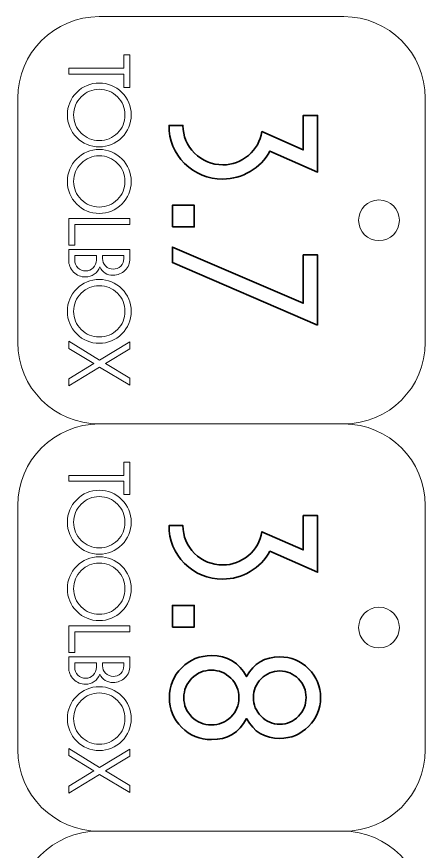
# Model space of a CAD drawing. Header units: inches. Extents: x 269 to 1026, y -294 to 278.
# Drawn here: x 471.4 to 521.5, y 175.3 to 277.8 of the extents above; entities that cross this region are included whole.
import ezdxf

# ---------------------------------------------------------------- set-up
doc = ezdxf.new("R2010")
doc.units = ezdxf.units.IN
doc.header["$MEASUREMENT"] = 0
doc.layers.add('Default', color=7, linetype='Continuous')
doc.layers.add('Livello 3', color=7, linetype='Continuous')

# ---------------------------------------------------------------- blocks, each defined once
blk = doc.blocks.new('block 43')
at = {"layer": 'Livello 3', "color": 7, "lineweight": 35}
for points in [[(490.48, 251.97), (490.48, 254.62), (493.15, 254.62), (493.15, 251.97), (490.48, 251.97)], [(508.29, 239.91), (490.48, 247.58), (490.48, 249.5), (506.52, 242.59), (506.52, 248.54), (508.29, 248.54), (508.29, 239.91)]]:
    blk.add_lwpolyline(points, dxfattribs=at)
blk.add_open_spline([(496.66, 257.85), (494.83, 257.85), (493.27, 258.49), (491.98, 259.77), (490.7, 261.05), (490.06, 262.6), (490.06, 264.42), (490.06, 264.42), (491.77, 264.42), (491.77, 264.42), (491.77, 263.1), (492.25, 261.96), (493.2, 261.01), (494.16, 260.06), (495.31, 259.59), (496.66, 259.59), (497.84, 259.59), (498.89, 259.98), (499.81, 260.75), (500.73, 261.53), (501.27, 262.5), (501.45, 263.67), (501.45, 263.67), (506.52, 261.43), (506.52, 261.43), (506.52, 261.43), (506.52, 265.65), (506.52, 265.65), (506.52, 265.65), (508.29, 265.65), (508.29, 265.65), (508.29, 265.65), (508.29, 258.69), (508.29, 258.69), (508.29, 258.69), (502.43, 261.27), (502.43, 261.27), (501.86, 260.22), (501.06, 259.38), (500.02, 258.77), (498.98, 258.15), (497.86, 257.85), (496.66, 257.85)], degree=3, knots=[0, 0, 0, 0, 1, 1, 1, 2, 2, 2, 3, 3, 3, 4, 4, 4, 5, 5, 5, 6, 6, 6, 7, 7, 7, 8, 8, 8, 9, 9, 9, 10, 10, 10, 11, 11, 11, 12, 12, 12, 13, 13, 13, 14, 14, 14, 14], dxfattribs=at)
blk = doc.blocks.new('block 42')
at = {"layer": 'Livello 3'}
blk.add_blockref('block 43', (0, 0), dxfattribs=at)
blk = doc.blocks.new('block 45')
at = {"layer": 'Livello 3', "color": 7, "lineweight": 35}
blk.add_lwpolyline([(490.48, 202.85), (490.48, 205.51), (493.15, 205.51), (493.15, 202.85), (490.48, 202.85)], dxfattribs=at)
for points, knots in [([(496.66, 208.73), (494.83, 208.73), (493.27, 209.37), (491.98, 210.65), (490.7, 211.94), (490.06, 213.49), (490.06, 215.31), (490.06, 215.31), (491.77, 215.31), (491.77, 215.31), (491.77, 213.98), (492.25, 212.84), (493.2, 211.89), (494.16, 210.95), (495.31, 210.47), (496.66, 210.47), (497.84, 210.47), (498.89, 210.86), (499.81, 211.63), (500.73, 212.41), (501.27, 213.38), (501.45, 214.55), (501.45, 214.55), (506.52, 212.32), (506.52, 212.32), (506.52, 212.32), (506.52, 216.53), (506.52, 216.53), (506.52, 216.53), (508.29, 216.53), (508.29, 216.53), (508.29, 216.53), (508.29, 209.58), (508.29, 209.58), (508.29, 209.58), (502.43, 212.16), (502.43, 212.16), (501.86, 211.1), (501.06, 210.27), (500.02, 209.65), (498.98, 209.04), (497.86, 208.73), (496.66, 208.73)], [0, 0, 0, 0, 1, 1, 1, 2, 2, 2, 3, 3, 3, 4, 4, 4, 5, 5, 5, 6, 6, 6, 7, 7, 7, 8, 8, 8, 9, 9, 9, 10, 10, 10, 11, 11, 11, 12, 12, 12, 13, 13, 13, 14, 14, 14, 14]), ([(495.26, 189.02), (493.84, 189.02), (492.62, 189.53), (491.62, 190.53), (490.61, 191.54), (490.11, 192.75), (490.11, 194.17), (490.11, 195.61), (490.61, 196.83), (491.62, 197.84), (492.62, 198.84), (493.84, 199.34), (495.26, 199.34), (497.22, 199.34), (498.66, 198.49), (499.57, 196.77), (500.46, 198.38), (501.82, 199.19), (503.66, 199.19), (505.03, 199.19), (506.2, 198.7), (507.18, 197.72), (508.16, 196.74), (508.65, 195.56), (508.65, 194.17), (508.65, 192.8), (508.16, 191.63), (507.18, 190.65), (506.2, 189.67), (505.03, 189.18), (503.66, 189.18), (501.82, 189.18), (500.46, 189.98), (499.57, 191.6), (498.66, 189.88), (497.22, 189.02), (495.26, 189.02)], [0, 0, 0, 0, 1, 1, 1, 2, 2, 2, 3, 3, 3, 4, 4, 4, 5, 5, 5, 6, 6, 6, 7, 7, 7, 8, 8, 8, 9, 9, 9, 10, 10, 10, 11, 11, 11, 12, 12, 12, 12]), ([(495.25, 190.82), (496.19, 190.82), (496.99, 191.15), (497.65, 191.8), (498.31, 192.46), (498.64, 193.25), (498.64, 194.17), (498.64, 195.11), (498.31, 195.9), (497.65, 196.56), (496.99, 197.22), (496.19, 197.55), (495.25, 197.55), (494.32, 197.55), (493.53, 197.22), (492.87, 196.56), (492.21, 195.9), (491.88, 195.11), (491.88, 194.17), (491.88, 193.25), (492.21, 192.46), (492.87, 191.8), (493.53, 191.15), (494.32, 190.82), (495.25, 190.82)], [0, 0, 0, 0, 1, 1, 1, 2, 2, 2, 3, 3, 3, 4, 4, 4, 5, 5, 5, 6, 6, 6, 7, 7, 7, 8, 8, 8, 8]), ([(503.66, 190.92), (504.54, 190.92), (505.3, 191.24), (505.93, 191.89), (506.56, 192.53), (506.88, 193.3), (506.88, 194.18), (506.88, 195.09), (506.56, 195.86), (505.93, 196.49), (505.3, 197.13), (504.54, 197.45), (503.66, 197.45), (502.76, 197.45), (501.99, 197.13), (501.36, 196.49), (500.72, 195.86), (500.41, 195.09), (500.41, 194.18), (500.41, 193.3), (500.72, 192.53), (501.36, 191.89), (501.99, 191.24), (502.76, 190.92), (503.66, 190.92)], [0, 0, 0, 0, 1, 1, 1, 2, 2, 2, 3, 3, 3, 4, 4, 4, 5, 5, 5, 6, 6, 6, 7, 7, 7, 8, 8, 8, 8])]:
    blk.add_open_spline(points, degree=3, knots=knots, dxfattribs=at)
blk = doc.blocks.new('block 44')
at = {"layer": 'Livello 3'}
blk.add_blockref('block 45', (0, 0), dxfattribs=at)
blk = doc.blocks.new('block 238')
at = {"layer": 'Default', "color": 240, "lineweight": 9}
blk.add_open_spline([(471.5, 267.78), (471.5, 267.78), (471.5, 237.78), (471.5, 237.78), (471.5, 232.25), (475.98, 227.78), (481.5, 227.78), (481.5, 227.78), (511.5, 227.78), (511.5, 227.78), (517.02, 227.78), (521.5, 232.25), (521.5, 237.78), (521.5, 237.78), (521.5, 267.78), (521.5, 267.78), (521.5, 273.3), (517.02, 277.78), (511.5, 277.78), (511.5, 277.78), (481.5, 277.78), (481.5, 277.78), (475.98, 277.78), (471.5, 273.3), (471.5, 267.78)], degree=3, knots=[0, 0, 0, 0, 1, 1, 1, 2, 2, 2, 3, 3, 3, 4, 4, 4, 5, 5, 5, 6, 6, 6, 7, 7, 7, 8, 8, 8, 8], dxfattribs=at)
blk = doc.blocks.new('block 239')
at = {"layer": 'Default', "color": 240, "lineweight": 9}
blk.add_open_spline([(515.82, 255.28), (517.2, 255.28), (518.32, 254.16), (518.32, 252.78), (518.32, 251.4), (517.2, 250.28), (515.82, 250.28), (514.44, 250.28), (513.32, 251.4), (513.32, 252.78), (513.32, 254.16), (514.44, 255.28), (515.82, 255.28)], degree=3, knots=[0, 0, 0, 0, 1, 1, 1, 2, 2, 2, 3, 3, 3, 4, 4, 4, 4], dxfattribs=at)
blk = doc.blocks.new('block 240')
at = {"layer": 'Default', "color": 7, "lineweight": 5}
blk.add_lwpolyline([(484.52, 269.1), (484.52, 270.74), (477.75, 270.74), (477.75, 271.47), (484.52, 271.47), (484.52, 273.1), (485.27, 273.1), (485.27, 269.1), (484.52, 269.1)], dxfattribs=at)
blk = doc.blocks.new('block 241')
at = {"layer": 'Default', "color": 7, "lineweight": 5}
blk.add_open_spline([(481.5, 261.79), (480.43, 261.79), (479.5, 262.18), (478.74, 262.94), (477.97, 263.71), (477.59, 264.63), (477.59, 265.72), (477.59, 266.8), (477.97, 267.72), (478.74, 268.48), (479.5, 269.25), (480.43, 269.63), (481.5, 269.63), (482.59, 269.63), (483.51, 269.25), (484.28, 268.48), (485.04, 267.72), (485.42, 266.8), (485.42, 265.72), (485.42, 264.63), (485.04, 263.71), (484.28, 262.94), (483.51, 262.18), (482.59, 261.79), (481.5, 261.79)], degree=3, knots=[0, 0, 0, 0, 1, 1, 1, 2, 2, 2, 3, 3, 3, 4, 4, 4, 5, 5, 5, 6, 6, 6, 7, 7, 7, 8, 8, 8, 8], dxfattribs=at)
blk = doc.blocks.new('block 242')
at = {"layer": 'Default', "color": 7, "lineweight": 5}
blk.add_open_spline([(481.5, 262.57), (482.37, 262.57), (483.12, 262.88), (483.73, 263.49), (484.35, 264.1), (484.65, 264.84), (484.65, 265.72), (484.65, 266.58), (484.35, 267.32), (483.73, 267.94), (483.12, 268.55), (482.37, 268.86), (481.5, 268.86), (480.64, 268.86), (479.9, 268.55), (479.28, 267.94), (478.67, 267.32), (478.36, 266.58), (478.36, 265.72), (478.36, 264.84), (478.67, 264.1), (479.28, 263.49), (479.9, 262.88), (480.64, 262.57), (481.5, 262.57)], degree=3, knots=[0, 0, 0, 0, 1, 1, 1, 2, 2, 2, 3, 3, 3, 4, 4, 4, 5, 5, 5, 6, 6, 6, 7, 7, 7, 8, 8, 8, 8], dxfattribs=at)
blk = doc.blocks.new('block 243')
at = {"layer": 'Default', "color": 7, "lineweight": 5}
blk.add_open_spline([(481.5, 253.63), (480.43, 253.63), (479.5, 254.02), (478.74, 254.78), (477.97, 255.55), (477.59, 256.47), (477.59, 257.55), (477.59, 258.64), (477.97, 259.56), (478.74, 260.32), (479.5, 261.08), (480.43, 261.47), (481.5, 261.47), (482.59, 261.47), (483.51, 261.08), (484.28, 260.32), (485.04, 259.56), (485.42, 258.64), (485.42, 257.55), (485.42, 256.47), (485.04, 255.55), (484.28, 254.78), (483.51, 254.02), (482.59, 253.63), (481.5, 253.63)], degree=3, knots=[0, 0, 0, 0, 1, 1, 1, 2, 2, 2, 3, 3, 3, 4, 4, 4, 5, 5, 5, 6, 6, 6, 7, 7, 7, 8, 8, 8, 8], dxfattribs=at)
blk = doc.blocks.new('block 244')
at = {"layer": 'Default', "color": 7, "lineweight": 5}
blk.add_open_spline([(481.5, 254.41), (482.37, 254.41), (483.12, 254.72), (483.73, 255.33), (484.35, 255.94), (484.65, 256.68), (484.65, 257.55), (484.65, 258.42), (484.35, 259.16), (483.73, 259.77), (483.12, 260.39), (482.37, 260.7), (481.5, 260.7), (480.64, 260.7), (479.9, 260.39), (479.28, 259.77), (478.67, 259.16), (478.36, 258.42), (478.36, 257.55), (478.36, 256.68), (478.67, 255.94), (479.28, 255.33), (479.9, 254.72), (480.64, 254.41), (481.5, 254.41)], degree=3, knots=[0, 0, 0, 0, 1, 1, 1, 2, 2, 2, 3, 3, 3, 4, 4, 4, 5, 5, 5, 6, 6, 6, 7, 7, 7, 8, 8, 8, 8], dxfattribs=at)
blk = doc.blocks.new('block 245')
at = {"layer": 'Default', "color": 7, "lineweight": 5}
blk.add_lwpolyline([(477.75, 249.74), (477.75, 253.01), (485.27, 253.01), (485.27, 252.27), (478.49, 252.27), (478.49, 249.74), (477.75, 249.74)], dxfattribs=at)
blk = doc.blocks.new('block 246')
at = {"layer": 'Default', "color": 7, "lineweight": 5}
blk.add_open_spline([(479.82, 245.82), (479.25, 245.82), (478.76, 246.03), (478.35, 246.43), (477.95, 246.84), (477.75, 247.33), (477.75, 247.9), (477.75, 247.9), (477.75, 249.2), (477.75, 249.2), (477.75, 249.2), (485.27, 249.2), (485.27, 249.2), (485.27, 249.2), (485.27, 248.08), (485.27, 248.08), (485.27, 247.51), (485.07, 247.03), (484.67, 246.64), (484.26, 246.24), (483.78, 246.04), (483.2, 246.04), (482.45, 246.04), (481.9, 246.38), (481.57, 247.06), (481.43, 246.68), (481.2, 246.38), (480.89, 246.16), (480.58, 245.93), (480.22, 245.82), (479.82, 245.82)], degree=3, knots=[0, 0, 0, 0, 1, 1, 1, 2, 2, 2, 3, 3, 3, 4, 4, 4, 5, 5, 5, 6, 6, 6, 7, 7, 7, 8, 8, 8, 9, 9, 9, 10, 10, 10, 10], dxfattribs=at)
blk = doc.blocks.new('block 247')
at = {"layer": 'Default', "color": 7, "lineweight": 5}
blk.add_open_spline([(483.2, 246.78), (483.56, 246.78), (483.87, 246.91), (484.13, 247.16), (484.39, 247.42), (484.52, 247.72), (484.52, 248.08), (484.52, 248.08), (484.52, 248.46), (484.52, 248.46), (484.52, 248.46), (481.9, 248.46), (481.9, 248.46), (481.9, 248.46), (481.9, 248.1), (481.9, 248.1), (481.9, 247.74), (482.03, 247.43), (482.28, 247.17), (482.54, 246.91), (482.85, 246.78), (483.2, 246.78)], degree=3, knots=[0, 0, 0, 0, 1, 1, 1, 2, 2, 2, 3, 3, 3, 4, 4, 4, 5, 5, 5, 6, 6, 6, 7, 7, 7, 7], dxfattribs=at)
blk = doc.blocks.new('block 248')
at = {"layer": 'Default', "color": 7, "lineweight": 5}
blk.add_open_spline([(479.82, 246.56), (480.19, 246.56), (480.5, 246.69), (480.76, 246.95), (481.02, 247.22), (481.15, 247.53), (481.15, 247.9), (481.15, 247.9), (481.15, 248.46), (481.15, 248.46), (481.15, 248.46), (478.49, 248.46), (478.49, 248.46), (478.49, 248.46), (478.49, 247.9), (478.49, 247.9), (478.49, 247.53), (478.62, 247.22), (478.88, 246.95), (479.14, 246.69), (479.45, 246.56), (479.82, 246.56)], degree=3, knots=[0, 0, 0, 0, 1, 1, 1, 2, 2, 2, 3, 3, 3, 4, 4, 4, 5, 5, 5, 6, 6, 6, 7, 7, 7, 7], dxfattribs=at)
blk = doc.blocks.new('block 249')
at = {"layer": 'Default', "color": 7, "lineweight": 5}
blk.add_open_spline([(481.5, 237.68), (480.43, 237.68), (479.5, 238.07), (478.74, 238.83), (477.97, 239.6), (477.59, 240.52), (477.59, 241.6), (477.59, 242.69), (477.97, 243.61), (478.74, 244.37), (479.5, 245.13), (480.43, 245.52), (481.5, 245.52), (482.59, 245.52), (483.51, 245.13), (484.28, 244.37), (485.04, 243.61), (485.42, 242.69), (485.42, 241.6), (485.42, 240.52), (485.04, 239.6), (484.28, 238.83), (483.51, 238.07), (482.59, 237.68), (481.5, 237.68)], degree=3, knots=[0, 0, 0, 0, 1, 1, 1, 2, 2, 2, 3, 3, 3, 4, 4, 4, 5, 5, 5, 6, 6, 6, 7, 7, 7, 8, 8, 8, 8], dxfattribs=at)
blk = doc.blocks.new('block 250')
at = {"layer": 'Default', "color": 7, "lineweight": 5}
blk.add_open_spline([(481.5, 238.46), (482.37, 238.46), (483.12, 238.77), (483.73, 239.38), (484.35, 239.99), (484.65, 240.73), (484.65, 241.6), (484.65, 242.47), (484.35, 243.21), (483.73, 243.82), (483.12, 244.44), (482.37, 244.75), (481.5, 244.75), (480.64, 244.75), (479.9, 244.44), (479.28, 243.82), (478.67, 243.21), (478.36, 242.47), (478.36, 241.6), (478.36, 240.73), (478.67, 239.99), (479.28, 239.38), (479.9, 238.77), (480.64, 238.46), (481.5, 238.46)], degree=3, knots=[0, 0, 0, 0, 1, 1, 1, 2, 2, 2, 3, 3, 3, 4, 4, 4, 5, 5, 5, 6, 6, 6, 7, 7, 7, 8, 8, 8, 8], dxfattribs=at)
blk = doc.blocks.new('block 251')
at = {"layer": 'Default', "color": 7, "lineweight": 5}
blk.add_lwpolyline([(477.75, 232.45), (477.75, 233.33), (480.85, 235.19), (477.75, 237.06), (477.75, 237.94), (481.55, 235.62), (485.27, 237.87), (485.27, 237), (482.28, 235.19), (485.27, 233.39), (485.27, 232.52), (481.55, 234.75), (477.75, 232.45)], dxfattribs=at)
blk = doc.blocks.new('block 252')
at = {"layer": 'Default', "color": 240, "lineweight": 9}
blk.add_open_spline([(471.5, 217.78), (471.5, 217.78), (471.5, 187.78), (471.5, 187.78), (471.5, 182.25), (475.98, 177.78), (481.5, 177.78), (481.5, 177.78), (511.5, 177.78), (511.5, 177.78), (517.02, 177.78), (521.5, 182.25), (521.5, 187.78), (521.5, 187.78), (521.5, 217.78), (521.5, 217.78), (521.5, 223.3), (517.02, 227.78), (511.5, 227.78), (511.5, 227.78), (481.5, 227.78), (481.5, 227.78), (475.98, 227.78), (471.5, 223.3), (471.5, 217.78)], degree=3, knots=[0, 0, 0, 0, 1, 1, 1, 2, 2, 2, 3, 3, 3, 4, 4, 4, 5, 5, 5, 6, 6, 6, 7, 7, 7, 8, 8, 8, 8], dxfattribs=at)
blk = doc.blocks.new('block 253')
at = {"layer": 'Default', "color": 240, "lineweight": 9}
blk.add_open_spline([(515.82, 205.28), (517.2, 205.28), (518.32, 204.16), (518.32, 202.78), (518.32, 201.4), (517.2, 200.28), (515.82, 200.28), (514.44, 200.28), (513.32, 201.4), (513.32, 202.78), (513.32, 204.16), (514.44, 205.28), (515.82, 205.28)], degree=3, knots=[0, 0, 0, 0, 1, 1, 1, 2, 2, 2, 3, 3, 3, 4, 4, 4, 4], dxfattribs=at)
blk = doc.blocks.new('block 254')
at = {"layer": 'Default', "color": 7, "lineweight": 5}
blk.add_lwpolyline([(484.52, 219.1), (484.52, 220.74), (477.75, 220.74), (477.75, 221.47), (484.52, 221.47), (484.52, 223.1), (485.27, 223.1), (485.27, 219.1), (484.52, 219.1)], dxfattribs=at)
blk = doc.blocks.new('block 255')
at = {"layer": 'Default', "color": 7, "lineweight": 5}
blk.add_open_spline([(481.5, 211.79), (480.43, 211.79), (479.5, 212.18), (478.74, 212.94), (477.97, 213.71), (477.59, 214.63), (477.59, 215.72), (477.59, 216.8), (477.97, 217.72), (478.74, 218.48), (479.5, 219.25), (480.43, 219.63), (481.5, 219.63), (482.59, 219.63), (483.51, 219.25), (484.28, 218.48), (485.04, 217.72), (485.42, 216.8), (485.42, 215.72), (485.42, 214.63), (485.04, 213.71), (484.28, 212.94), (483.51, 212.18), (482.59, 211.79), (481.5, 211.79)], degree=3, knots=[0, 0, 0, 0, 1, 1, 1, 2, 2, 2, 3, 3, 3, 4, 4, 4, 5, 5, 5, 6, 6, 6, 7, 7, 7, 8, 8, 8, 8], dxfattribs=at)
blk = doc.blocks.new('block 256')
at = {"layer": 'Default', "color": 7, "lineweight": 5}
blk.add_open_spline([(481.5, 212.57), (482.37, 212.57), (483.12, 212.88), (483.73, 213.49), (484.35, 214.1), (484.65, 214.84), (484.65, 215.72), (484.65, 216.58), (484.35, 217.32), (483.73, 217.94), (483.12, 218.55), (482.37, 218.86), (481.5, 218.86), (480.64, 218.86), (479.9, 218.55), (479.28, 217.94), (478.67, 217.32), (478.36, 216.58), (478.36, 215.72), (478.36, 214.84), (478.67, 214.1), (479.28, 213.49), (479.9, 212.88), (480.64, 212.57), (481.5, 212.57)], degree=3, knots=[0, 0, 0, 0, 1, 1, 1, 2, 2, 2, 3, 3, 3, 4, 4, 4, 5, 5, 5, 6, 6, 6, 7, 7, 7, 8, 8, 8, 8], dxfattribs=at)
blk = doc.blocks.new('block 257')
at = {"layer": 'Default', "color": 7, "lineweight": 5}
blk.add_open_spline([(481.5, 203.63), (480.43, 203.63), (479.5, 204.02), (478.74, 204.78), (477.97, 205.55), (477.59, 206.47), (477.59, 207.55), (477.59, 208.64), (477.97, 209.56), (478.74, 210.32), (479.5, 211.08), (480.43, 211.47), (481.5, 211.47), (482.59, 211.47), (483.51, 211.08), (484.28, 210.32), (485.04, 209.56), (485.42, 208.64), (485.42, 207.55), (485.42, 206.47), (485.04, 205.55), (484.28, 204.78), (483.51, 204.02), (482.59, 203.63), (481.5, 203.63)], degree=3, knots=[0, 0, 0, 0, 1, 1, 1, 2, 2, 2, 3, 3, 3, 4, 4, 4, 5, 5, 5, 6, 6, 6, 7, 7, 7, 8, 8, 8, 8], dxfattribs=at)
blk = doc.blocks.new('block 258')
at = {"layer": 'Default', "color": 7, "lineweight": 5}
blk.add_open_spline([(481.5, 204.41), (482.37, 204.41), (483.12, 204.72), (483.73, 205.33), (484.35, 205.94), (484.65, 206.68), (484.65, 207.55), (484.65, 208.42), (484.35, 209.16), (483.73, 209.77), (483.12, 210.39), (482.37, 210.7), (481.5, 210.7), (480.64, 210.7), (479.9, 210.39), (479.28, 209.77), (478.67, 209.16), (478.36, 208.42), (478.36, 207.55), (478.36, 206.68), (478.67, 205.94), (479.28, 205.33), (479.9, 204.72), (480.64, 204.41), (481.5, 204.41)], degree=3, knots=[0, 0, 0, 0, 1, 1, 1, 2, 2, 2, 3, 3, 3, 4, 4, 4, 5, 5, 5, 6, 6, 6, 7, 7, 7, 8, 8, 8, 8], dxfattribs=at)
blk = doc.blocks.new('block 259')
at = {"layer": 'Default', "color": 7, "lineweight": 5}
blk.add_lwpolyline([(477.75, 199.74), (477.75, 203.01), (485.27, 203.01), (485.27, 202.27), (478.49, 202.27), (478.49, 199.74), (477.75, 199.74)], dxfattribs=at)
blk = doc.blocks.new('block 260')
at = {"layer": 'Default', "color": 7, "lineweight": 5}
blk.add_open_spline([(479.82, 195.82), (479.25, 195.82), (478.76, 196.03), (478.35, 196.43), (477.95, 196.84), (477.75, 197.33), (477.75, 197.9), (477.75, 197.9), (477.75, 199.2), (477.75, 199.2), (477.75, 199.2), (485.27, 199.2), (485.27, 199.2), (485.27, 199.2), (485.27, 198.08), (485.27, 198.08), (485.27, 197.51), (485.07, 197.03), (484.67, 196.64), (484.26, 196.24), (483.78, 196.04), (483.2, 196.04), (482.45, 196.04), (481.9, 196.38), (481.57, 197.06), (481.43, 196.68), (481.2, 196.38), (480.89, 196.16), (480.58, 195.93), (480.22, 195.82), (479.82, 195.82)], degree=3, knots=[0, 0, 0, 0, 1, 1, 1, 2, 2, 2, 3, 3, 3, 4, 4, 4, 5, 5, 5, 6, 6, 6, 7, 7, 7, 8, 8, 8, 9, 9, 9, 10, 10, 10, 10], dxfattribs=at)
blk = doc.blocks.new('block 261')
at = {"layer": 'Default', "color": 7, "lineweight": 5}
blk.add_open_spline([(483.2, 196.78), (483.56, 196.78), (483.87, 196.91), (484.13, 197.16), (484.39, 197.42), (484.52, 197.72), (484.52, 198.08), (484.52, 198.08), (484.52, 198.46), (484.52, 198.46), (484.52, 198.46), (481.9, 198.46), (481.9, 198.46), (481.9, 198.46), (481.9, 198.1), (481.9, 198.1), (481.9, 197.74), (482.03, 197.43), (482.28, 197.17), (482.54, 196.91), (482.85, 196.78), (483.2, 196.78)], degree=3, knots=[0, 0, 0, 0, 1, 1, 1, 2, 2, 2, 3, 3, 3, 4, 4, 4, 5, 5, 5, 6, 6, 6, 7, 7, 7, 7], dxfattribs=at)
blk = doc.blocks.new('block 262')
at = {"layer": 'Default', "color": 7, "lineweight": 5}
blk.add_open_spline([(479.82, 196.56), (480.19, 196.56), (480.5, 196.69), (480.76, 196.95), (481.02, 197.22), (481.15, 197.53), (481.15, 197.9), (481.15, 197.9), (481.15, 198.46), (481.15, 198.46), (481.15, 198.46), (478.49, 198.46), (478.49, 198.46), (478.49, 198.46), (478.49, 197.9), (478.49, 197.9), (478.49, 197.53), (478.62, 197.22), (478.88, 196.95), (479.14, 196.69), (479.45, 196.56), (479.82, 196.56)], degree=3, knots=[0, 0, 0, 0, 1, 1, 1, 2, 2, 2, 3, 3, 3, 4, 4, 4, 5, 5, 5, 6, 6, 6, 7, 7, 7, 7], dxfattribs=at)
blk = doc.blocks.new('block 263')
at = {"layer": 'Default', "color": 7, "lineweight": 5}
blk.add_open_spline([(481.5, 187.68), (480.43, 187.68), (479.5, 188.07), (478.74, 188.83), (477.97, 189.6), (477.59, 190.52), (477.59, 191.6), (477.59, 192.69), (477.97, 193.61), (478.74, 194.37), (479.5, 195.13), (480.43, 195.52), (481.5, 195.52), (482.59, 195.52), (483.51, 195.13), (484.28, 194.37), (485.04, 193.61), (485.42, 192.69), (485.42, 191.6), (485.42, 190.52), (485.04, 189.6), (484.28, 188.83), (483.51, 188.07), (482.59, 187.68), (481.5, 187.68)], degree=3, knots=[0, 0, 0, 0, 1, 1, 1, 2, 2, 2, 3, 3, 3, 4, 4, 4, 5, 5, 5, 6, 6, 6, 7, 7, 7, 8, 8, 8, 8], dxfattribs=at)
blk = doc.blocks.new('block 264')
at = {"layer": 'Default', "color": 7, "lineweight": 5}
blk.add_open_spline([(481.5, 188.46), (482.37, 188.46), (483.12, 188.77), (483.73, 189.38), (484.35, 189.99), (484.65, 190.73), (484.65, 191.6), (484.65, 192.47), (484.35, 193.21), (483.73, 193.82), (483.12, 194.44), (482.37, 194.75), (481.5, 194.75), (480.64, 194.75), (479.9, 194.44), (479.28, 193.82), (478.67, 193.21), (478.36, 192.47), (478.36, 191.6), (478.36, 190.73), (478.67, 189.99), (479.28, 189.38), (479.9, 188.77), (480.64, 188.46), (481.5, 188.46)], degree=3, knots=[0, 0, 0, 0, 1, 1, 1, 2, 2, 2, 3, 3, 3, 4, 4, 4, 5, 5, 5, 6, 6, 6, 7, 7, 7, 8, 8, 8, 8], dxfattribs=at)
blk = doc.blocks.new('block 265')
at = {"layer": 'Default', "color": 7, "lineweight": 5}
blk.add_lwpolyline([(477.75, 182.45), (477.75, 183.33), (480.85, 185.19), (477.75, 187.06), (477.75, 187.94), (481.55, 185.62), (485.27, 187.87), (485.27, 187), (482.28, 185.19), (485.27, 183.39), (485.27, 182.52), (481.55, 184.75), (477.75, 182.45)], dxfattribs=at)
blk = doc.blocks.new('block 267')
at = {"layer": 'Default', "color": 240, "lineweight": 9}
blk.add_open_spline([(471.37, 167.78), (471.37, 167.78), (471.37, 137.78), (471.37, 137.78), (471.37, 132.25), (475.85, 127.78), (481.37, 127.78), (481.37, 127.78), (511.37, 127.78), (511.37, 127.78), (516.9, 127.78), (521.37, 132.25), (521.37, 137.78), (521.37, 137.78), (521.37, 167.78), (521.37, 167.78), (521.37, 173.3), (516.9, 177.78), (511.37, 177.78), (511.37, 177.78), (481.37, 177.78), (481.37, 177.78), (475.85, 177.78), (471.37, 173.3), (471.37, 167.78)], degree=3, knots=[0, 0, 0, 0, 1, 1, 1, 2, 2, 2, 3, 3, 3, 4, 4, 4, 5, 5, 5, 6, 6, 6, 7, 7, 7, 8, 8, 8, 8], dxfattribs=at)
blk = doc.blocks.new('block 268')
at = {"layer": 'Default', "color": 240, "lineweight": 9}
blk.add_open_spline([(515.69, 155.28), (517.07, 155.28), (518.19, 154.16), (518.19, 152.78), (518.19, 151.4), (517.07, 150.28), (515.69, 150.28), (514.31, 150.28), (513.19, 151.4), (513.19, 152.78), (513.19, 154.16), (514.31, 155.28), (515.69, 155.28)], degree=3, knots=[0, 0, 0, 0, 1, 1, 1, 2, 2, 2, 3, 3, 3, 4, 4, 4, 4], dxfattribs=at)
blk = doc.blocks.new('block 270')
at = {"layer": 'Default', "color": 7, "lineweight": 5}
blk.add_lwpolyline([(484.4, 169.1), (484.4, 170.74), (477.62, 170.74), (477.62, 171.47), (484.4, 171.47), (484.4, 173.1), (485.14, 173.1), (485.14, 169.1), (484.4, 169.1)], dxfattribs=at)
blk = doc.blocks.new('block 271')
at = {"layer": 'Default', "color": 7, "lineweight": 5}
blk.add_open_spline([(481.37, 161.79), (480.3, 161.79), (479.38, 162.18), (478.61, 162.94), (477.85, 163.71), (477.46, 164.63), (477.46, 165.72), (477.46, 166.8), (477.85, 167.72), (478.61, 168.48), (479.38, 169.25), (480.3, 169.63), (481.37, 169.63), (482.46, 169.63), (483.38, 169.25), (484.15, 168.48), (484.91, 167.72), (485.3, 166.8), (485.3, 165.72), (485.3, 164.63), (484.91, 163.71), (484.15, 162.94), (483.38, 162.18), (482.46, 161.79), (481.37, 161.79)], degree=3, knots=[0, 0, 0, 0, 1, 1, 1, 2, 2, 2, 3, 3, 3, 4, 4, 4, 5, 5, 5, 6, 6, 6, 7, 7, 7, 8, 8, 8, 8], dxfattribs=at)
blk = doc.blocks.new('block 272')
at = {"layer": 'Default', "color": 7, "lineweight": 5}
blk.add_open_spline([(481.37, 162.57), (482.25, 162.57), (482.99, 162.88), (483.6, 163.49), (484.22, 164.1), (484.53, 164.84), (484.53, 165.72), (484.53, 166.58), (484.22, 167.32), (483.6, 167.94), (482.99, 168.55), (482.25, 168.86), (481.37, 168.86), (480.51, 168.86), (479.77, 168.55), (479.16, 167.94), (478.54, 167.32), (478.23, 166.58), (478.23, 165.72), (478.23, 164.84), (478.54, 164.1), (479.16, 163.49), (479.77, 162.88), (480.51, 162.57), (481.37, 162.57)], degree=3, knots=[0, 0, 0, 0, 1, 1, 1, 2, 2, 2, 3, 3, 3, 4, 4, 4, 5, 5, 5, 6, 6, 6, 7, 7, 7, 8, 8, 8, 8], dxfattribs=at)
blk = doc.blocks.new('block 273')
at = {"layer": 'Default', "color": 7, "lineweight": 5}
blk.add_open_spline([(481.37, 153.63), (480.3, 153.63), (479.38, 154.02), (478.61, 154.78), (477.85, 155.55), (477.46, 156.47), (477.46, 157.55), (477.46, 158.64), (477.85, 159.56), (478.61, 160.32), (479.38, 161.08), (480.3, 161.47), (481.37, 161.47), (482.46, 161.47), (483.38, 161.08), (484.15, 160.32), (484.91, 159.56), (485.3, 158.64), (485.3, 157.55), (485.3, 156.47), (484.91, 155.55), (484.15, 154.78), (483.38, 154.02), (482.46, 153.63), (481.37, 153.63)], degree=3, knots=[0, 0, 0, 0, 1, 1, 1, 2, 2, 2, 3, 3, 3, 4, 4, 4, 5, 5, 5, 6, 6, 6, 7, 7, 7, 8, 8, 8, 8], dxfattribs=at)
blk = doc.blocks.new('block 274')
at = {"layer": 'Default', "color": 7, "lineweight": 5}
blk.add_open_spline([(481.37, 154.41), (482.25, 154.41), (482.99, 154.72), (483.6, 155.33), (484.22, 155.94), (484.53, 156.68), (484.53, 157.55), (484.53, 158.42), (484.22, 159.16), (483.6, 159.77), (482.99, 160.39), (482.25, 160.7), (481.37, 160.7), (480.51, 160.7), (479.77, 160.39), (479.16, 159.77), (478.54, 159.16), (478.23, 158.42), (478.23, 157.55), (478.23, 156.68), (478.54, 155.94), (479.16, 155.33), (479.77, 154.72), (480.51, 154.41), (481.37, 154.41)], degree=3, knots=[0, 0, 0, 0, 1, 1, 1, 2, 2, 2, 3, 3, 3, 4, 4, 4, 5, 5, 5, 6, 6, 6, 7, 7, 7, 8, 8, 8, 8], dxfattribs=at)
blk = doc.blocks.new('block 275')
at = {"layer": 'Default', "color": 7, "lineweight": 5}
blk.add_lwpolyline([(477.62, 149.74), (477.62, 153.01), (485.14, 153.01), (485.14, 152.27), (478.36, 152.27), (478.36, 149.74), (477.62, 149.74)], dxfattribs=at)
blk = doc.blocks.new('block 276')
at = {"layer": 'Default', "color": 7, "lineweight": 5}
blk.add_open_spline([(479.69, 145.82), (479.12, 145.82), (478.63, 146.03), (478.23, 146.43), (477.82, 146.84), (477.62, 147.33), (477.62, 147.9), (477.62, 147.9), (477.62, 149.2), (477.62, 149.2), (477.62, 149.2), (485.14, 149.2), (485.14, 149.2), (485.14, 149.2), (485.14, 148.08), (485.14, 148.08), (485.14, 147.51), (484.94, 147.03), (484.54, 146.64), (484.14, 146.24), (483.65, 146.04), (483.08, 146.04), (482.32, 146.04), (481.78, 146.38), (481.44, 147.06), (481.3, 146.68), (481.08, 146.38), (480.77, 146.16), (480.45, 145.93), (480.1, 145.82), (479.69, 145.82)], degree=3, knots=[0, 0, 0, 0, 1, 1, 1, 2, 2, 2, 3, 3, 3, 4, 4, 4, 5, 5, 5, 6, 6, 6, 7, 7, 7, 8, 8, 8, 9, 9, 9, 10, 10, 10, 10], dxfattribs=at)
blk = doc.blocks.new('block 277')
at = {"layer": 'Default', "color": 7, "lineweight": 5}
blk.add_open_spline([(483.08, 146.78), (483.44, 146.78), (483.75, 146.91), (484.01, 147.16), (484.27, 147.42), (484.4, 147.72), (484.4, 148.08), (484.4, 148.08), (484.4, 148.46), (484.4, 148.46), (484.4, 148.46), (481.77, 148.46), (481.77, 148.46), (481.77, 148.46), (481.77, 148.1), (481.77, 148.1), (481.77, 147.74), (481.9, 147.43), (482.15, 147.17), (482.41, 146.91), (482.72, 146.78), (483.08, 146.78)], degree=3, knots=[0, 0, 0, 0, 1, 1, 1, 2, 2, 2, 3, 3, 3, 4, 4, 4, 5, 5, 5, 6, 6, 6, 7, 7, 7, 7], dxfattribs=at)
blk = doc.blocks.new('block 278')
at = {"layer": 'Default', "color": 7, "lineweight": 5}
blk.add_open_spline([(479.69, 146.56), (480.06, 146.56), (480.37, 146.69), (480.63, 146.95), (480.89, 147.22), (481.02, 147.53), (481.02, 147.9), (481.02, 147.9), (481.02, 148.46), (481.02, 148.46), (481.02, 148.46), (478.36, 148.46), (478.36, 148.46), (478.36, 148.46), (478.36, 147.9), (478.36, 147.9), (478.36, 147.53), (478.49, 147.22), (478.76, 146.95), (479.01, 146.69), (479.33, 146.56), (479.69, 146.56)], degree=3, knots=[0, 0, 0, 0, 1, 1, 1, 2, 2, 2, 3, 3, 3, 4, 4, 4, 5, 5, 5, 6, 6, 6, 7, 7, 7, 7], dxfattribs=at)
blk = doc.blocks.new('block 279')
at = {"layer": 'Default', "color": 7, "lineweight": 5}
blk.add_open_spline([(481.37, 137.68), (480.3, 137.68), (479.38, 138.07), (478.61, 138.83), (477.85, 139.6), (477.46, 140.52), (477.46, 141.6), (477.46, 142.69), (477.85, 143.61), (478.61, 144.37), (479.38, 145.13), (480.3, 145.52), (481.37, 145.52), (482.46, 145.52), (483.38, 145.13), (484.15, 144.37), (484.91, 143.61), (485.3, 142.69), (485.3, 141.6), (485.3, 140.52), (484.91, 139.6), (484.15, 138.83), (483.38, 138.07), (482.46, 137.68), (481.37, 137.68)], degree=3, knots=[0, 0, 0, 0, 1, 1, 1, 2, 2, 2, 3, 3, 3, 4, 4, 4, 5, 5, 5, 6, 6, 6, 7, 7, 7, 8, 8, 8, 8], dxfattribs=at)
blk = doc.blocks.new('block 280')
at = {"layer": 'Default', "color": 7, "lineweight": 5}
blk.add_open_spline([(481.37, 138.46), (482.25, 138.46), (482.99, 138.77), (483.6, 139.38), (484.22, 139.99), (484.53, 140.73), (484.53, 141.6), (484.53, 142.47), (484.22, 143.21), (483.6, 143.82), (482.99, 144.44), (482.25, 144.75), (481.37, 144.75), (480.51, 144.75), (479.77, 144.44), (479.16, 143.82), (478.54, 143.21), (478.23, 142.47), (478.23, 141.6), (478.23, 140.73), (478.54, 139.99), (479.16, 139.38), (479.77, 138.77), (480.51, 138.46), (481.37, 138.46)], degree=3, knots=[0, 0, 0, 0, 1, 1, 1, 2, 2, 2, 3, 3, 3, 4, 4, 4, 5, 5, 5, 6, 6, 6, 7, 7, 7, 8, 8, 8, 8], dxfattribs=at)
blk = doc.blocks.new('block 281')
at = {"layer": 'Default', "color": 7, "lineweight": 5}
blk.add_lwpolyline([(477.62, 132.45), (477.62, 133.33), (480.72, 135.19), (477.62, 137.06), (477.62, 137.94), (481.42, 135.62), (485.14, 137.87), (485.14, 137), (482.15, 135.19), (485.14, 133.39), (485.14, 132.52), (481.42, 134.75), (477.62, 132.45)], dxfattribs=at)
blk = doc.blocks.new('block 269')
at = {"layer": 'Default'}
for name in ['block 270', 'block 271', 'block 272', 'block 273', 'block 274', 'block 275', 'block 276', 'block 278', 'block 277', 'block 279', 'block 280', 'block 281']:
    blk.add_blockref(name, (0, 0), dxfattribs=at)
blk = doc.blocks.new('block 266')
at = {"layer": 'Default'}
for name in ['block 267', 'block 269', 'block 268']:
    blk.add_blockref(name, (0, 0), dxfattribs=at)

msp = doc.modelspace()

# ---------------------------------------------------------------- block references
at = {"layer": 'Default'}
for name in ['block 238', 'block 240', 'block 241', 'block 242', 'block 243', 'block 244', 'block 239', 'block 245', 'block 246', 'block 248', 'block 247', 'block 249', 'block 250', 'block 251', 'block 252', 'block 254', 'block 255', 'block 256', 'block 257', 'block 258', 'block 253', 'block 259', 'block 260', 'block 262', 'block 261', 'block 263', 'block 264', 'block 265', 'block 266']:
    msp.add_blockref(name, (0, 0), dxfattribs=at)
at = {"layer": 'Livello 3'}
for name in ['block 42', 'block 44']:
    msp.add_blockref(name, (0, 0), dxfattribs=at)

doc.saveas('drawing.dxf')
